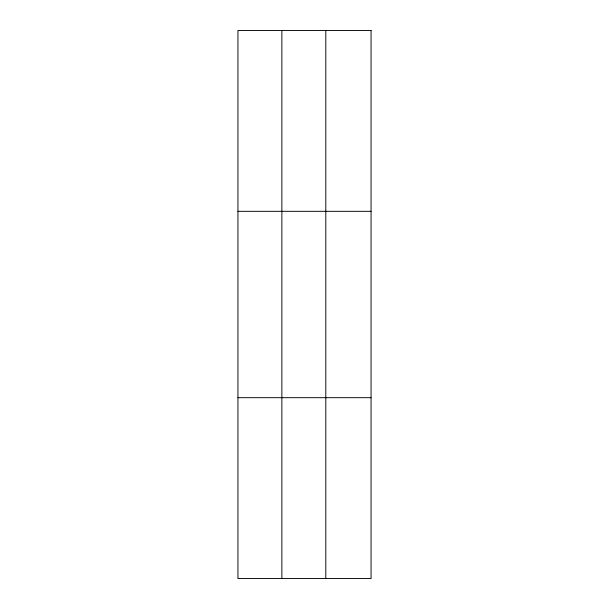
<?xml version="1.0" encoding="UTF-8"?>
<svg xmlns="http://www.w3.org/2000/svg" width="609" height="609" viewBox="0 0 609 609"><rect width="100%" height="100%" fill="white"/><g stroke="black" fill="none" stroke-linecap="round" stroke-linejoin="round"><path stroke-width="0.91" d="M281.868 578.55L281.868 30.45M325.8 578.55L325.8 30.45M237.944 211.323L371.056 211.323M237.944 397.677L371.056 397.677M371.056 30.45L371.056 578.55L237.944 578.55L237.944 30.45L371.056 30.45"/></g></svg>
